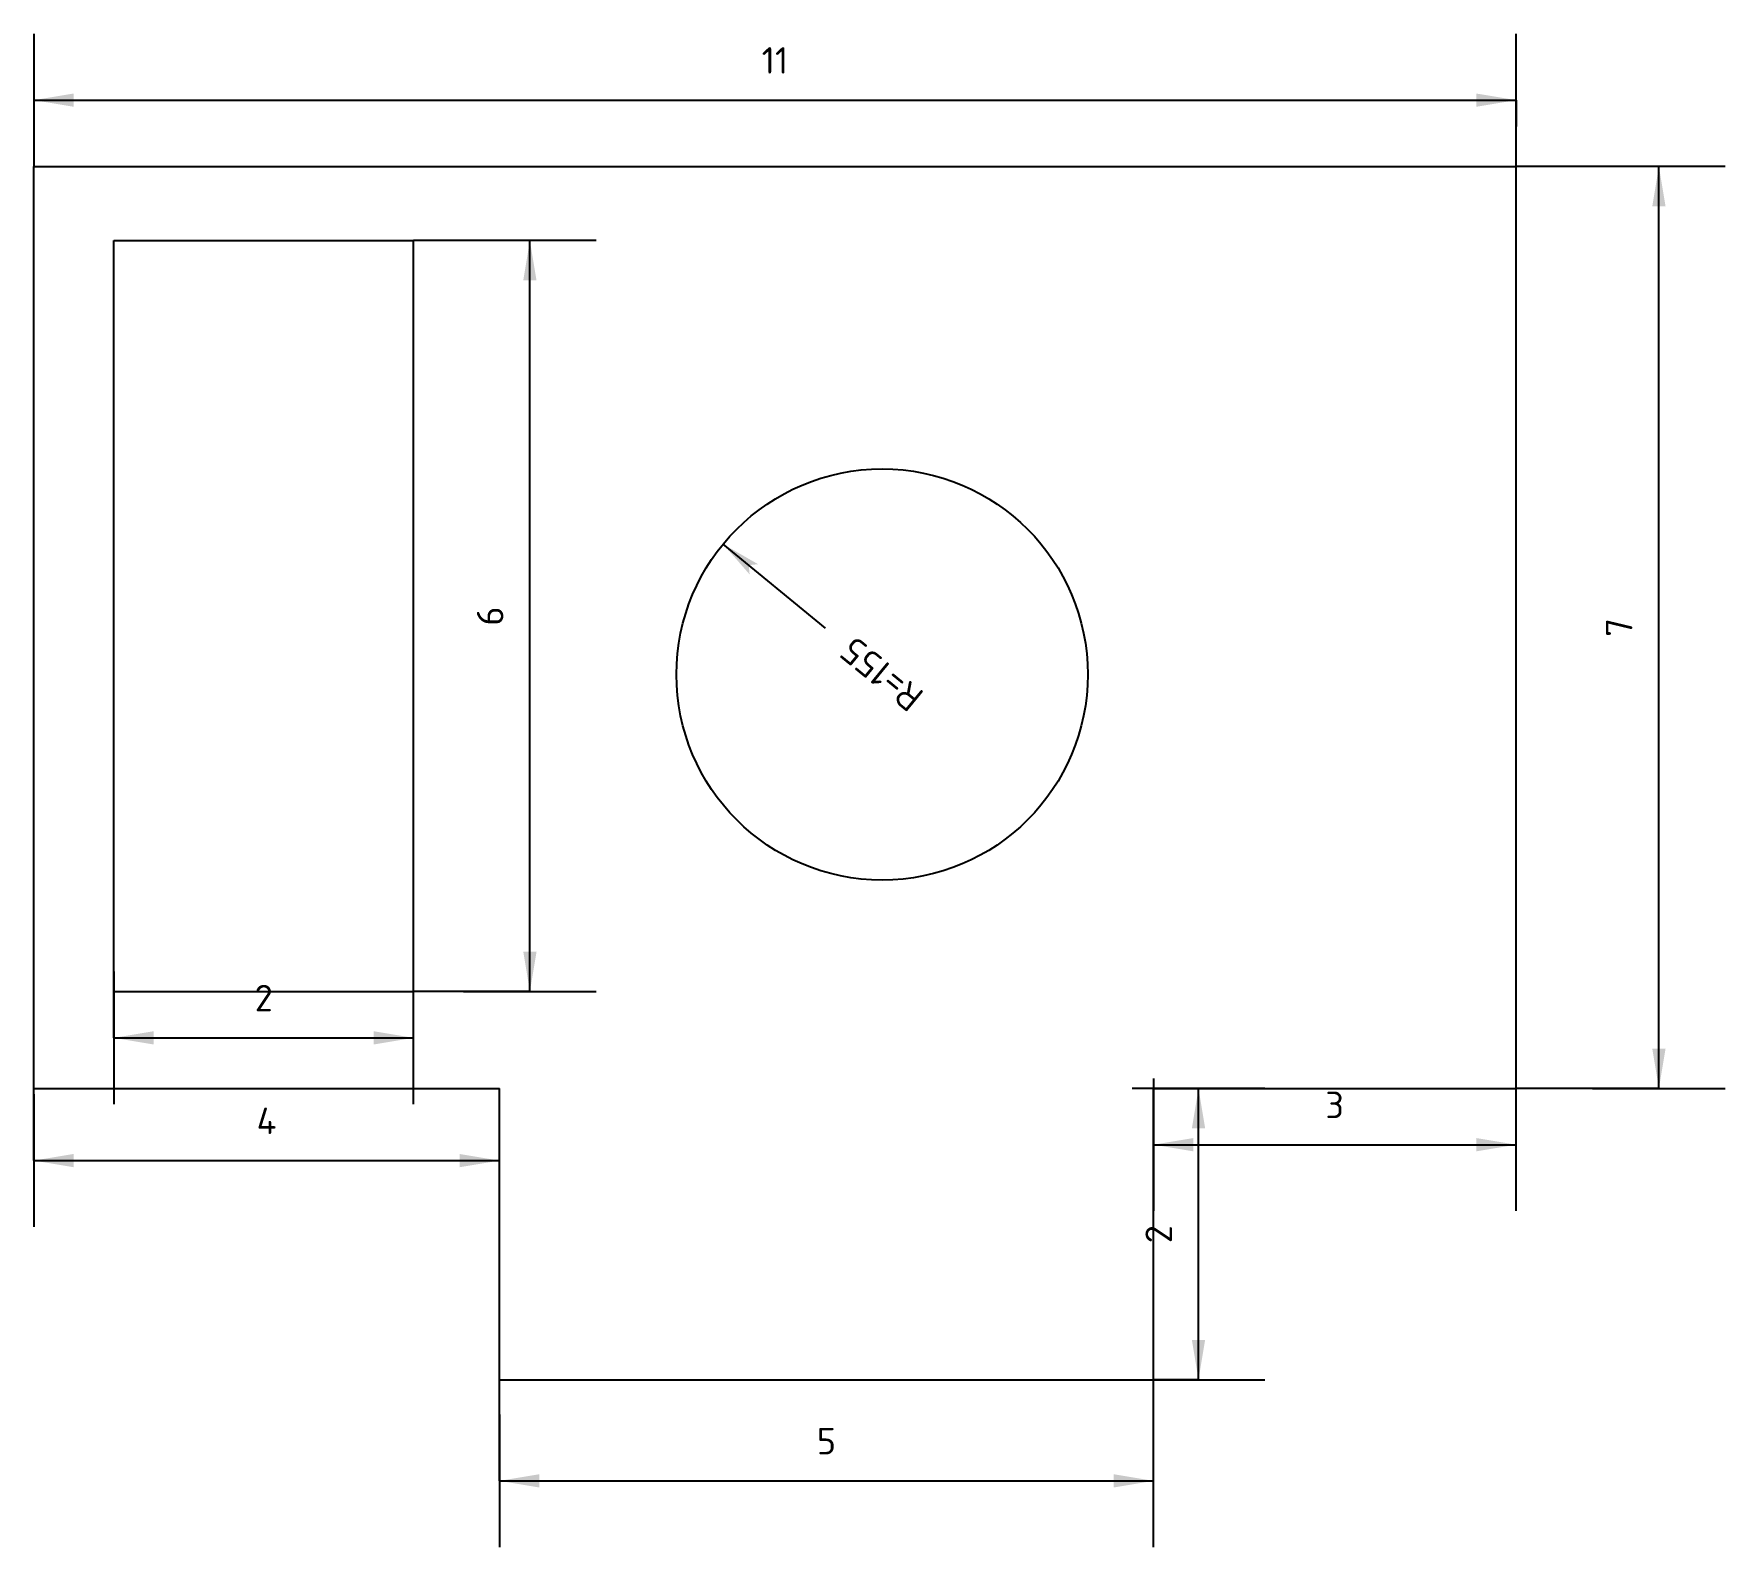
# Model space of a CAD drawing. Extents: x 0 to 12.8, y -1.3 to 10.2.
import ezdxf
from ezdxf.enums import TextEntityAlignment as Align

# ---------------------------------------------------------------- set-up
doc = ezdxf.new("R2010")
doc.units = 0
doc.layers.add('DIMENSIONS', color=1, linetype='CONTINUOUS')
doc.styles.add('ISOCPEUR', font='isocpeur.ttf')

# ---------------------------------------------------------------- blocks, each defined once
blk = doc.blocks.new('DIMTICK_ARROW')
at = {"color": 5}
blk.add_line((0, 0.5), (0, -0.5), dxfattribs=at)
at = {"color": 7}
blk.add_solid([(0, 0), (0.3, 0.05), (0.3, -0.05)], dxfattribs=at)
blk = doc.blocks.new('DIMTICK_RADIUS')
at = {"color": 7}
blk.add_solid([(0, 0), (0.3, 0.05), (0.3, -0.05), (0.25, 0)], dxfattribs=at)

msp = doc.modelspace()

# ---------------------------------------------------------------- linework, layer by layer
at = {"color": 3}
for p, q in [((0, 9.153), (11.178, 9.153)), ((0, 2.197), (0, 9.153)), ((0, 2.197), (0, 9.153)), ((0, 9.153), (11.178, 9.153)), ((11.178, 2.197), (11.178, 9.153)), ((11.178, 2.197), (11.178, 9.153)), ((0.603, 8.593), (2.864, 8.593)), ((0.603, 2.929), (0.603, 8.593)), ((0.603, 2.929), (0.603, 8.593)), ((0.603, 8.593), (2.864, 8.593)), ((2.864, 2.929), (2.864, 8.593)), ((2.864, 2.929), (2.864, 8.593)), ((0.603, 2.929), (2.864, 2.929)), ((0.603, 2.929), (2.864, 2.929)), ((0, 2.197), (3.511, 2.197)), ((0, 2.197), (3.511, 2.197)), ((3.511, 0), (3.511, 2.197)), ((3.511, 0), (3.511, 2.197)), ((8.443, 2.197), (11.178, 2.197)), ((8.443, 0), (8.443, 2.197)), ((8.443, 0), (8.443, 2.197)), ((8.443, 2.197), (11.178, 2.197)), ((3.511, 0), (8.443, 0)), ((3.511, 0), (8.443, 0))]:
    msp.add_line(p, q, dxfattribs=at)
msp.add_circle((6.397, 5.32), 1.551, dxfattribs=at)
at = {"layer": 'DIMENSIONS', "color": 7}
for p, q in [((0, 9.653), (11.178, 9.653)), ((0, 9.653), (11.178, 9.653)), ((0, 9.653), (11.178, 9.653)), ((0, 9.653), (11.178, 9.653)), ((0, 9.653), (11.178, 9.653)), ((0, 9.653), (11.178, 9.653)), ((0, 9.653), (11.178, 9.653)), ((0, 9.653), (11.178, 9.653)), ((0, 9.653), (11.178, 9.653)), ((0, 9.653), (11.178, 9.653)), ((0, 9.653), (11.178, 9.653)), ((0, 9.653), (11.178, 9.653)), ((0, 9.653), (11.178, 9.653)), ((0, 9.653), (11.178, 9.653)), ((0, 9.653), (11.178, 9.653)), ((0, 9.653), (11.178, 9.653)), ((0, 9.653), (11.178, 9.653)), ((0, 9.653), (11.178, 9.653)), ((0, 9.653), (11.178, 9.653)), ((0, 9.653), (11.178, 9.653)), ((12.255, 2.197), (12.255, 9.153)), ((12.255, 2.197), (12.255, 9.153)), ((12.255, 2.197), (12.255, 9.153)), ((12.255, 2.197), (12.255, 9.153)), ((12.255, 2.197), (12.255, 9.153)), ((12.255, 2.197), (12.255, 9.153)), ((12.255, 2.197), (12.255, 9.153)), ((12.255, 2.197), (12.255, 9.153)), ((12.255, 2.197), (12.255, 9.153)), ((12.255, 2.197), (12.255, 9.153)), ((12.255, 2.197), (12.255, 9.153)), ((12.255, 2.197), (12.255, 9.153)), ((12.255, 2.197), (12.255, 9.153)), ((12.255, 2.197), (12.255, 9.153)), ((12.255, 2.197), (12.255, 9.153)), ((3.741, 2.929), (3.741, 8.593)), ((3.741, 2.929), (3.741, 8.593)), ((3.741, 2.929), (3.741, 8.593)), ((3.741, 2.929), (3.741, 8.593)), ((3.741, 2.929), (3.741, 8.593)), ((3.741, 2.929), (3.741, 8.593)), ((3.741, 2.929), (3.741, 8.593)), ((3.741, 2.929), (3.741, 8.593)), ((3.741, 2.929), (3.741, 8.593)), ((3.741, 2.929), (3.741, 8.593)), ((3.741, 2.929), (3.741, 8.593)), ((3.741, 2.929), (3.741, 8.593)), ((3.741, 2.929), (3.741, 8.593)), ((3.741, 2.929), (3.741, 8.593)), ((3.741, 2.929), (3.741, 8.593)), ((3.741, 2.929), (3.741, 8.593)), ((3.741, 2.929), (3.741, 8.593)), ((5.971, 5.669), (5.198, 6.304)), ((0.603, 2.579), (2.864, 2.579)), ((0.603, 2.579), (2.864, 2.579)), ((0.603, 2.579), (2.864, 2.579)), ((0.603, 2.579), (2.864, 2.579)), ((0.603, 2.579), (2.864, 2.579)), ((0.603, 2.579), (2.864, 2.579)), ((0.603, 2.579), (2.864, 2.579)), ((0.603, 2.579), (2.864, 2.579)), ((0.603, 2.579), (2.864, 2.579)), ((0.603, 2.579), (2.864, 2.579)), ((0.603, 2.579), (2.864, 2.579)), ((0.603, 2.579), (2.864, 2.579)), ((0.603, 2.579), (2.864, 2.579)), ((0.603, 2.579), (2.864, 2.579)), ((0.603, 2.579), (2.864, 2.579)), ((0.603, 2.579), (2.864, 2.579)), ((0.603, 2.579), (2.864, 2.579)), ((0.603, 2.579), (2.864, 2.579)), ((0.603, 2.579), (2.864, 2.579)), ((0.603, 2.579), (2.864, 2.579)), ((0.603, 2.579), (2.864, 2.579)), ((0.603, 2.579), (2.864, 2.579)), ((0.603, 2.579), (2.864, 2.579)), ((0.603, 2.579), (2.864, 2.579)), ((0.603, 2.579), (2.864, 2.579)), ((8.783, 0), (8.783, 2.197)), ((8.783, 0), (8.783, 2.197)), ((8.783, 0), (8.783, 2.197)), ((8.783, 0), (8.783, 2.197)), ((8.783, 0), (8.783, 2.197)), ((8.783, 0), (8.783, 2.197)), ((8.783, 0), (8.783, 2.197)), ((8.783, 0), (8.783, 2.197)), ((8.783, 0), (8.783, 2.197)), ((8.783, 0), (8.783, 2.197)), ((8.783, 0), (8.783, 2.197)), ((8.783, 0), (8.783, 2.197)), ((8.783, 0), (8.783, 2.197)), ((8.783, 0), (8.783, 2.197)), ((8.783, 0), (8.783, 2.197)), ((8.783, 0), (8.783, 2.197)), ((8.783, 0), (8.783, 2.197)), ((8.783, 0), (8.783, 2.197)), ((8.783, 0), (8.783, 2.197)), ((8.443, 1.773), (11.178, 1.773)), ((8.443, 1.773), (11.178, 1.773)), ((8.443, 1.773), (11.178, 1.773)), ((8.443, 1.773), (11.178, 1.773)), ((8.443, 1.773), (11.178, 1.773)), ((8.443, 1.773), (11.178, 1.773)), ((8.443, 1.773), (11.178, 1.773)), ((8.443, 1.773), (11.178, 1.773)), ((8.443, 1.773), (11.178, 1.773)), ((8.443, 1.773), (11.178, 1.773)), ((8.443, 1.773), (11.178, 1.773)), ((8.443, 1.773), (11.178, 1.773)), ((8.443, 1.773), (11.178, 1.773)), ((8.443, 1.773), (11.178, 1.773)), ((8.443, 1.773), (11.178, 1.773)), ((8.443, 1.773), (11.178, 1.773)), ((8.443, 1.773), (11.178, 1.773)), ((8.443, 1.773), (11.178, 1.773)), ((8.443, 1.773), (11.178, 1.773)), ((8.443, 1.773), (11.178, 1.773)), ((8.443, 1.773), (11.178, 1.773)), ((8.443, 1.773), (11.178, 1.773)), ((8.443, 1.773), (11.178, 1.773)), ((0, 1.653), (3.511, 1.653)), ((0, 1.653), (3.511, 1.653)), ((0, 1.653), (3.511, 1.653)), ((0, 1.653), (3.511, 1.653)), ((0, 1.653), (3.511, 1.653)), ((0, 1.653), (3.511, 1.653)), ((0, 1.653), (3.511, 1.653)), ((0, 1.653), (3.511, 1.653)), ((0, 1.653), (3.511, 1.653)), ((0, 1.653), (3.511, 1.653)), ((0, 1.653), (3.511, 1.653)), ((0, 1.653), (3.511, 1.653)), ((0, 1.653), (3.511, 1.653)), ((0, 1.653), (3.511, 1.653)), ((0, 1.653), (3.511, 1.653)), ((0, 1.653), (3.511, 1.653)), ((0, 1.653), (3.511, 1.653)), ((0, 1.653), (3.511, 1.653)), ((0, 1.653), (3.511, 1.653)), ((0, 1.653), (3.511, 1.653)), ((0, 1.653), (3.511, 1.653)), ((0, 1.653), (3.511, 1.653)), ((3.511, -0.763), (8.443, -0.763)), ((3.511, -0.763), (8.443, -0.763)), ((3.511, -0.763), (8.443, -0.763)), ((3.511, -0.763), (8.443, -0.763)), ((3.511, -0.763), (8.443, -0.763)), ((3.511, -0.763), (8.443, -0.763)), ((3.511, -0.763), (8.443, -0.763)), ((3.511, -0.763), (8.443, -0.763)), ((3.511, -0.763), (8.443, -0.763)), ((3.511, -0.763), (8.443, -0.763)), ((3.511, -0.763), (8.443, -0.763)), ((3.511, -0.763), (8.443, -0.763)), ((3.511, -0.763), (8.443, -0.763)), ((3.511, -0.763), (8.443, -0.763)), ((3.511, -0.763), (8.443, -0.763)), ((3.511, -0.763), (8.443, -0.763)), ((3.511, -0.763), (8.443, -0.763)), ((3.511, -0.763), (8.443, -0.763)), ((3.511, -0.763), (8.443, -0.763)), ((3.511, -0.763), (8.443, -0.763)), ((3.511, -0.763), (8.443, -0.763))]:
    msp.add_line(p, q, dxfattribs=at)
at = {"layer": 'DIMENSIONS', "color": 5}
for p, q in [((0, 9.653), (0, 9.453)), ((0, 9.653), (0, 9.453)), ((0, 9.653), (0, 9.453)), ((0, 9.653), (0, 9.453)), ((0, 9.653), (0, 9.453)), ((0, 9.653), (0, 9.453)), ((0, 9.653), (0, 9.453)), ((0, 9.653), (0, 9.453)), ((0, 9.653), (0, 9.453)), ((0, 9.653), (0, 9.453)), ((0, 9.653), (0, 9.453)), ((0, 9.653), (0, 9.453)), ((0, 9.653), (0, 9.453)), ((0, 9.653), (0, 9.453)), ((0, 9.653), (0, 9.453)), ((0, 9.653), (0, 9.453)), ((0, 9.653), (0, 9.453)), ((0, 9.653), (0, 9.453)), ((0, 9.653), (0, 9.453)), ((0, 9.653), (0, 9.453)), ((11.178, 9.653), (11.178, 9.453)), ((11.178, 9.653), (11.178, 9.453)), ((11.178, 9.653), (11.178, 9.453)), ((11.178, 9.653), (11.178, 9.453)), ((11.178, 9.653), (11.178, 9.453)), ((11.178, 9.653), (11.178, 9.453)), ((11.178, 9.653), (11.178, 9.453)), ((11.178, 9.653), (11.178, 9.453)), ((11.178, 9.653), (11.178, 9.453)), ((11.178, 9.653), (11.178, 9.453)), ((11.178, 9.653), (11.178, 9.453)), ((11.178, 9.653), (11.178, 9.453)), ((11.178, 9.653), (11.178, 9.453)), ((11.178, 9.653), (11.178, 9.453)), ((11.178, 9.653), (11.178, 9.453)), ((11.178, 9.653), (11.178, 9.453)), ((11.178, 9.653), (11.178, 9.453)), ((11.178, 9.653), (11.178, 9.453)), ((11.178, 9.653), (11.178, 9.453)), ((11.178, 9.653), (11.178, 9.453)), ((12.255, 9.153), (11.178, 9.153)), ((12.255, 9.153), (11.178, 9.153)), ((12.255, 9.153), (11.178, 9.153)), ((12.255, 9.153), (11.178, 9.153)), ((12.255, 9.153), (11.178, 9.153)), ((12.255, 9.153), (11.178, 9.153)), ((12.255, 9.153), (11.178, 9.153)), ((12.255, 9.153), (11.178, 9.153)), ((12.255, 9.153), (11.178, 9.153)), ((12.255, 9.153), (11.178, 9.153)), ((12.255, 9.153), (11.178, 9.153)), ((12.255, 9.153), (11.178, 9.153)), ((12.255, 9.153), (11.178, 9.153)), ((12.255, 9.153), (11.178, 9.153)), ((12.255, 9.153), (11.178, 9.153)), ((3.741, 8.593), (2.864, 8.593)), ((3.741, 8.593), (2.864, 8.593)), ((3.741, 8.593), (2.864, 8.593)), ((3.741, 8.593), (2.864, 8.593)), ((3.741, 8.593), (2.864, 8.593)), ((3.741, 8.593), (2.864, 8.593)), ((3.741, 8.593), (2.864, 8.593)), ((3.741, 8.593), (2.864, 8.593)), ((3.741, 8.593), (2.864, 8.593)), ((3.741, 8.593), (2.864, 8.593)), ((3.741, 8.593), (2.864, 8.593)), ((3.741, 8.593), (2.864, 8.593)), ((3.741, 8.593), (2.864, 8.593)), ((3.741, 8.593), (2.864, 8.593)), ((3.741, 8.593), (2.864, 8.593)), ((3.741, 8.593), (2.864, 8.593)), ((3.741, 8.593), (2.864, 8.593)), ((0.603, 2.579), (0.603, 2.929)), ((0.603, 2.579), (0.603, 2.929)), ((0.603, 2.579), (0.603, 2.929)), ((0.603, 2.579), (0.603, 2.929)), ((0.603, 2.579), (0.603, 2.929)), ((0.603, 2.579), (0.603, 2.929)), ((0.603, 2.579), (0.603, 2.929)), ((0.603, 2.579), (0.603, 2.929)), ((0.603, 2.579), (0.603, 2.929)), ((0.603, 2.579), (0.603, 2.929)), ((0.603, 2.579), (0.603, 2.929)), ((0.603, 2.579), (0.603, 2.929)), ((0.603, 2.579), (0.603, 2.929)), ((0.603, 2.579), (0.603, 2.929)), ((0.603, 2.579), (0.603, 2.929)), ((0.603, 2.579), (0.603, 2.929)), ((0.603, 2.579), (0.603, 2.929)), ((0.603, 2.579), (0.603, 2.929)), ((0.603, 2.579), (0.603, 2.929)), ((0.603, 2.579), (0.603, 2.929)), ((0.603, 2.579), (0.603, 2.929)), ((0.603, 2.579), (0.603, 2.929)), ((0.603, 2.579), (0.603, 2.929)), ((0.603, 2.579), (0.603, 2.929)), ((0.603, 2.579), (0.603, 2.929)), ((2.864, 2.579), (2.864, 2.929)), ((2.864, 2.579), (2.864, 2.929)), ((2.864, 2.579), (2.864, 2.929)), ((2.864, 2.579), (2.864, 2.929)), ((2.864, 2.579), (2.864, 2.929)), ((2.864, 2.579), (2.864, 2.929)), ((2.864, 2.579), (2.864, 2.929)), ((2.864, 2.579), (2.864, 2.929)), ((2.864, 2.579), (2.864, 2.929)), ((2.864, 2.579), (2.864, 2.929)), ((2.864, 2.579), (2.864, 2.929)), ((2.864, 2.579), (2.864, 2.929)), ((2.864, 2.579), (2.864, 2.929)), ((2.864, 2.579), (2.864, 2.929)), ((2.864, 2.579), (2.864, 2.929)), ((2.864, 2.579), (2.864, 2.929)), ((2.864, 2.579), (2.864, 2.929)), ((2.864, 2.579), (2.864, 2.929)), ((2.864, 2.579), (2.864, 2.929)), ((2.864, 2.579), (2.864, 2.929)), ((2.864, 2.579), (2.864, 2.929)), ((2.864, 2.579), (2.864, 2.929)), ((2.864, 2.579), (2.864, 2.929)), ((2.864, 2.579), (2.864, 2.929)), ((2.864, 2.579), (2.864, 2.929)), ((3.741, 2.929), (2.864, 2.929)), ((3.741, 2.929), (2.864, 2.929)), ((3.741, 2.929), (2.864, 2.929)), ((3.741, 2.929), (2.864, 2.929)), ((3.741, 2.929), (2.864, 2.929)), ((3.741, 2.929), (2.864, 2.929)), ((3.741, 2.929), (2.864, 2.929)), ((3.741, 2.929), (2.864, 2.929)), ((3.741, 2.929), (2.864, 2.929)), ((3.741, 2.929), (2.864, 2.929)), ((3.741, 2.929), (2.864, 2.929)), ((3.741, 2.929), (2.864, 2.929)), ((3.741, 2.929), (2.864, 2.929)), ((3.741, 2.929), (2.864, 2.929)), ((3.741, 2.929), (2.864, 2.929)), ((3.741, 2.929), (2.864, 2.929)), ((3.741, 2.929), (2.864, 2.929)), ((0, 1.653), (0, 2.197)), ((0, 1.653), (0, 2.197)), ((0, 1.653), (0, 2.197)), ((0, 1.653), (0, 2.197)), ((0, 1.653), (0, 2.197)), ((0, 1.653), (0, 2.197)), ((0, 1.653), (0, 2.197)), ((0, 1.653), (0, 2.197)), ((0, 1.653), (0, 2.197)), ((0, 1.653), (0, 2.197)), ((0, 1.653), (0, 2.197)), ((0, 1.653), (0, 2.197)), ((0, 1.653), (0, 2.197)), ((0, 1.653), (0, 2.197)), ((0, 1.653), (0, 2.197)), ((0, 1.653), (0, 2.197)), ((0, 1.653), (0, 2.197)), ((0, 1.653), (0, 2.197)), ((0, 1.653), (0, 2.197)), ((0, 1.653), (0, 2.197)), ((0, 1.653), (0, 2.197)), ((0, 1.653), (0, 2.197)), ((3.511, 1.653), (3.511, 2.197)), ((3.511, 1.653), (3.511, 2.197)), ((3.511, 1.653), (3.511, 2.197)), ((3.511, 1.653), (3.511, 2.197)), ((3.511, 1.653), (3.511, 2.197)), ((3.511, 1.653), (3.511, 2.197)), ((3.511, 1.653), (3.511, 2.197)), ((3.511, 1.653), (3.511, 2.197)), ((3.511, 1.653), (3.511, 2.197)), ((3.511, 1.653), (3.511, 2.197)), ((3.511, 1.653), (3.511, 2.197)), ((3.511, 1.653), (3.511, 2.197)), ((3.511, 1.653), (3.511, 2.197)), ((3.511, 1.653), (3.511, 2.197)), ((3.511, 1.653), (3.511, 2.197)), ((3.511, 1.653), (3.511, 2.197)), ((3.511, 1.653), (3.511, 2.197)), ((3.511, 1.653), (3.511, 2.197)), ((3.511, 1.653), (3.511, 2.197)), ((3.511, 1.653), (3.511, 2.197)), ((3.511, 1.653), (3.511, 2.197)), ((3.511, 1.653), (3.511, 2.197)), ((8.443, 1.773), (8.443, 2.197)), ((8.443, 1.773), (8.443, 2.197)), ((8.443, 1.773), (8.443, 2.197)), ((8.443, 1.773), (8.443, 2.197)), ((8.443, 1.773), (8.443, 2.197)), ((8.443, 1.773), (8.443, 2.197)), ((8.443, 1.773), (8.443, 2.197)), ((8.443, 1.773), (8.443, 2.197)), ((8.443, 1.773), (8.443, 2.197)), ((8.443, 1.773), (8.443, 2.197)), ((8.443, 1.773), (8.443, 2.197)), ((8.443, 1.773), (8.443, 2.197)), ((8.443, 1.773), (8.443, 2.197)), ((8.443, 1.773), (8.443, 2.197)), ((8.443, 1.773), (8.443, 2.197)), ((8.443, 1.773), (8.443, 2.197)), ((8.443, 1.773), (8.443, 2.197)), ((8.443, 1.773), (8.443, 2.197)), ((8.443, 1.773), (8.443, 2.197)), ((8.443, 1.773), (8.443, 2.197)), ((8.443, 1.773), (8.443, 2.197)), ((8.443, 1.773), (8.443, 2.197)), ((8.443, 1.773), (8.443, 2.197)), ((8.783, 2.197), (8.443, 2.197)), ((8.783, 2.197), (8.443, 2.197)), ((8.783, 2.197), (8.443, 2.197)), ((8.783, 2.197), (8.443, 2.197)), ((8.783, 2.197), (8.443, 2.197)), ((8.783, 2.197), (8.443, 2.197)), ((8.783, 2.197), (8.443, 2.197)), ((8.783, 2.197), (8.443, 2.197)), ((8.783, 2.197), (8.443, 2.197)), ((8.783, 2.197), (8.443, 2.197)), ((8.783, 2.197), (8.443, 2.197)), ((8.783, 2.197), (8.443, 2.197)), ((8.783, 2.197), (8.443, 2.197)), ((8.783, 2.197), (8.443, 2.197)), ((8.783, 2.197), (8.443, 2.197)), ((8.783, 2.197), (8.443, 2.197)), ((8.783, 2.197), (8.443, 2.197)), ((8.783, 2.197), (8.443, 2.197)), ((8.783, 2.197), (8.443, 2.197)), ((11.178, 1.773), (11.178, 2.197)), ((11.178, 1.773), (11.178, 2.197)), ((11.178, 1.773), (11.178, 2.197)), ((11.178, 1.773), (11.178, 2.197)), ((11.178, 1.773), (11.178, 2.197)), ((11.178, 1.773), (11.178, 2.197)), ((11.178, 1.773), (11.178, 2.197)), ((11.178, 1.773), (11.178, 2.197)), ((11.178, 1.773), (11.178, 2.197)), ((11.178, 1.773), (11.178, 2.197)), ((11.178, 1.773), (11.178, 2.197)), ((11.178, 1.773), (11.178, 2.197)), ((11.178, 1.773), (11.178, 2.197)), ((11.178, 1.773), (11.178, 2.197)), ((11.178, 1.773), (11.178, 2.197)), ((11.178, 1.773), (11.178, 2.197)), ((11.178, 1.773), (11.178, 2.197)), ((11.178, 1.773), (11.178, 2.197)), ((11.178, 1.773), (11.178, 2.197)), ((11.178, 1.773), (11.178, 2.197)), ((11.178, 1.773), (11.178, 2.197)), ((11.178, 1.773), (11.178, 2.197)), ((11.178, 1.773), (11.178, 2.197)), ((12.255, 2.197), (11.178, 2.197)), ((12.255, 2.197), (11.178, 2.197)), ((12.255, 2.197), (11.178, 2.197)), ((12.255, 2.197), (11.178, 2.197)), ((12.255, 2.197), (11.178, 2.197)), ((12.255, 2.197), (11.178, 2.197)), ((12.255, 2.197), (11.178, 2.197)), ((12.255, 2.197), (11.178, 2.197)), ((12.255, 2.197), (11.178, 2.197)), ((12.255, 2.197), (11.178, 2.197)), ((12.255, 2.197), (11.178, 2.197)), ((12.255, 2.197), (11.178, 2.197)), ((12.255, 2.197), (11.178, 2.197)), ((12.255, 2.197), (11.178, 2.197)), ((12.255, 2.197), (11.178, 2.197)), ((3.511, -0.763), (3.511, 0)), ((3.511, -0.763), (3.511, 0)), ((3.511, -0.763), (3.511, 0)), ((3.511, -0.763), (3.511, 0)), ((3.511, -0.763), (3.511, 0)), ((3.511, -0.763), (3.511, 0)), ((3.511, -0.763), (3.511, 0)), ((3.511, -0.763), (3.511, 0)), ((3.511, -0.763), (3.511, 0)), ((3.511, -0.763), (3.511, 0)), ((3.511, -0.763), (3.511, 0)), ((3.511, -0.763), (3.511, 0)), ((3.511, -0.763), (3.511, 0)), ((3.511, -0.763), (3.511, 0)), ((3.511, -0.763), (3.511, 0)), ((3.511, -0.763), (3.511, 0)), ((3.511, -0.763), (3.511, 0)), ((3.511, -0.763), (3.511, 0)), ((3.511, -0.763), (3.511, 0)), ((3.511, -0.763), (3.511, 0)), ((3.511, -0.763), (3.511, 0)), ((8.443, -0.763), (8.443, 0)), ((8.443, -0.763), (8.443, 0)), ((8.443, -0.763), (8.443, 0)), ((8.443, -0.763), (8.443, 0)), ((8.443, -0.763), (8.443, 0)), ((8.443, -0.763), (8.443, 0)), ((8.443, -0.763), (8.443, 0)), ((8.443, -0.763), (8.443, 0)), ((8.443, -0.763), (8.443, 0)), ((8.443, -0.763), (8.443, 0)), ((8.443, -0.763), (8.443, 0)), ((8.443, -0.763), (8.443, 0)), ((8.443, -0.763), (8.443, 0)), ((8.443, -0.763), (8.443, 0)), ((8.443, -0.763), (8.443, 0)), ((8.443, -0.763), (8.443, 0)), ((8.443, -0.763), (8.443, 0)), ((8.443, -0.763), (8.443, 0)), ((8.443, -0.763), (8.443, 0)), ((8.443, -0.763), (8.443, 0)), ((8.443, -0.763), (8.443, 0)), ((8.783, 0), (8.443, 0)), ((8.783, 0), (8.443, 0)), ((8.783, 0), (8.443, 0)), ((8.783, 0), (8.443, 0)), ((8.783, 0), (8.443, 0)), ((8.783, 0), (8.443, 0)), ((8.783, 0), (8.443, 0)), ((8.783, 0), (8.443, 0)), ((8.783, 0), (8.443, 0)), ((8.783, 0), (8.443, 0)), ((8.783, 0), (8.443, 0)), ((8.783, 0), (8.443, 0)), ((8.783, 0), (8.443, 0)), ((8.783, 0), (8.443, 0)), ((8.783, 0), (8.443, 0)), ((8.783, 0), (8.443, 0)), ((8.783, 0), (8.443, 0)), ((8.783, 0), (8.443, 0)), ((8.783, 0), (8.443, 0))]:
    msp.add_line(p, q, dxfattribs=at)

# ---------------------------------------------------------------- block references
at = {"layer": 'DIMENSIONS'}
for p in [(0, 9.653), (0, 9.653), (0, 9.653), (0, 9.653), (0, 9.653), (0, 9.653), (0, 9.653), (0, 9.653), (0, 9.653), (0, 9.653), (0, 9.653), (0, 9.653), (0, 9.653), (0, 9.653), (0, 9.653), (0, 9.653), (0, 9.653), (0, 9.653), (0, 9.653), (0, 9.653), (0.603, 2.579), (0.603, 2.579), (0.603, 2.579), (0.603, 2.579), (0.603, 2.579), (0.603, 2.579), (0.603, 2.579), (0.603, 2.579), (0.603, 2.579), (0.603, 2.579), (0.603, 2.579), (0.603, 2.579), (0.603, 2.579), (0.603, 2.579), (0.603, 2.579), (0.603, 2.579), (0.603, 2.579), (0.603, 2.579), (0.603, 2.579), (0.603, 2.579), (0.603, 2.579), (0.603, 2.579), (0.603, 2.579), (0.603, 2.579), (0.603, 2.579), (8.443, 1.773), (8.443, 1.773), (8.443, 1.773), (8.443, 1.773), (8.443, 1.773), (8.443, 1.773), (8.443, 1.773), (8.443, 1.773), (8.443, 1.773), (8.443, 1.773), (8.443, 1.773), (8.443, 1.773), (8.443, 1.773), (8.443, 1.773), (8.443, 1.773), (8.443, 1.773), (8.443, 1.773), (8.443, 1.773), (8.443, 1.773), (8.443, 1.773), (8.443, 1.773), (8.443, 1.773), (8.443, 1.773), (0, 1.653), (0, 1.653), (0, 1.653), (0, 1.653), (0, 1.653), (0, 1.653), (0, 1.653), (0, 1.653), (0, 1.653), (0, 1.653), (0, 1.653), (0, 1.653), (0, 1.653), (0, 1.653), (0, 1.653), (0, 1.653), (0, 1.653), (0, 1.653), (0, 1.653), (0, 1.653), (0, 1.653), (0, 1.653), (3.511, -0.763), (3.511, -0.763), (3.511, -0.763), (3.511, -0.763), (3.511, -0.763), (3.511, -0.763), (3.511, -0.763), (3.511, -0.763), (3.511, -0.763), (3.511, -0.763), (3.511, -0.763), (3.511, -0.763), (3.511, -0.763), (3.511, -0.763), (3.511, -0.763), (3.511, -0.763), (3.511, -0.763), (3.511, -0.763), (3.511, -0.763), (3.511, -0.763), (3.511, -0.763)]:
    msp.add_blockref('DIMTICK_ARROW', p, dxfattribs=at)
for name, p, rotation in [('DIMTICK_ARROW', (11.178, 9.653), 180), ('DIMTICK_ARROW', (11.178, 9.653), 180), ('DIMTICK_ARROW', (11.178, 9.653), 180), ('DIMTICK_ARROW', (11.178, 9.653), 180), ('DIMTICK_ARROW', (11.178, 9.653), 180), ('DIMTICK_ARROW', (11.178, 9.653), 180), ('DIMTICK_ARROW', (11.178, 9.653), 180), ('DIMTICK_ARROW', (11.178, 9.653), 180), ('DIMTICK_ARROW', (11.178, 9.653), 180), ('DIMTICK_ARROW', (11.178, 9.653), 180), ('DIMTICK_ARROW', (11.178, 9.653), 180), ('DIMTICK_ARROW', (11.178, 9.653), 180), ('DIMTICK_ARROW', (11.178, 9.653), 180), ('DIMTICK_ARROW', (11.178, 9.653), 180), ('DIMTICK_ARROW', (11.178, 9.653), 180), ('DIMTICK_ARROW', (11.178, 9.653), 180), ('DIMTICK_ARROW', (11.178, 9.653), 180), ('DIMTICK_ARROW', (11.178, 9.653), 180), ('DIMTICK_ARROW', (11.178, 9.653), 180), ('DIMTICK_ARROW', (11.178, 9.653), 180), ('DIMTICK_ARROW', (12.255, 9.153), 270), ('DIMTICK_ARROW', (12.255, 9.153), 270), ('DIMTICK_ARROW', (12.255, 9.153), 270), ('DIMTICK_ARROW', (12.255, 9.153), 270), ('DIMTICK_ARROW', (12.255, 9.153), 270), ('DIMTICK_ARROW', (12.255, 9.153), 270), ('DIMTICK_ARROW', (12.255, 9.153), 270), ('DIMTICK_ARROW', (12.255, 9.153), 270), ('DIMTICK_ARROW', (12.255, 9.153), 270), ('DIMTICK_ARROW', (12.255, 9.153), 270), ('DIMTICK_ARROW', (12.255, 9.153), 270), ('DIMTICK_ARROW', (12.255, 9.153), 270), ('DIMTICK_ARROW', (12.255, 9.153), 270), ('DIMTICK_ARROW', (12.255, 9.153), 270), ('DIMTICK_ARROW', (12.255, 9.153), 270), ('DIMTICK_ARROW', (3.741, 8.593), 270), ('DIMTICK_ARROW', (3.741, 8.593), 270), ('DIMTICK_ARROW', (3.741, 8.593), 270), ('DIMTICK_ARROW', (3.741, 8.593), 270), ('DIMTICK_ARROW', (3.741, 8.593), 270), ('DIMTICK_ARROW', (3.741, 8.593), 270), ('DIMTICK_ARROW', (3.741, 8.593), 270), ('DIMTICK_ARROW', (3.741, 8.593), 270), ('DIMTICK_ARROW', (3.741, 8.593), 270), ('DIMTICK_ARROW', (3.741, 8.593), 270), ('DIMTICK_ARROW', (3.741, 8.593), 270), ('DIMTICK_ARROW', (3.741, 8.593), 270), ('DIMTICK_ARROW', (3.741, 8.593), 270), ('DIMTICK_ARROW', (3.741, 8.593), 270), ('DIMTICK_ARROW', (3.741, 8.593), 270), ('DIMTICK_ARROW', (3.741, 8.593), 270), ('DIMTICK_ARROW', (3.741, 8.593), 270), ('DIMTICK_RADIUS', (5.198, 6.304), 320.60279062935547), ('DIMTICK_ARROW', (3.741, 2.929), 90), ('DIMTICK_ARROW', (3.741, 2.929), 90), ('DIMTICK_ARROW', (3.741, 2.929), 90), ('DIMTICK_ARROW', (3.741, 2.929), 90), ('DIMTICK_ARROW', (3.741, 2.929), 90), ('DIMTICK_ARROW', (3.741, 2.929), 90), ('DIMTICK_ARROW', (3.741, 2.929), 90), ('DIMTICK_ARROW', (3.741, 2.929), 90), ('DIMTICK_ARROW', (3.741, 2.929), 90), ('DIMTICK_ARROW', (3.741, 2.929), 90), ('DIMTICK_ARROW', (3.741, 2.929), 90), ('DIMTICK_ARROW', (3.741, 2.929), 90), ('DIMTICK_ARROW', (3.741, 2.929), 90), ('DIMTICK_ARROW', (3.741, 2.929), 90), ('DIMTICK_ARROW', (3.741, 2.929), 90), ('DIMTICK_ARROW', (3.741, 2.929), 90), ('DIMTICK_ARROW', (3.741, 2.929), 90), ('DIMTICK_ARROW', (2.864, 2.579), 180), ('DIMTICK_ARROW', (2.864, 2.579), 180), ('DIMTICK_ARROW', (2.864, 2.579), 180), ('DIMTICK_ARROW', (2.864, 2.579), 180), ('DIMTICK_ARROW', (2.864, 2.579), 180), ('DIMTICK_ARROW', (2.864, 2.579), 180), ('DIMTICK_ARROW', (2.864, 2.579), 180), ('DIMTICK_ARROW', (2.864, 2.579), 180), ('DIMTICK_ARROW', (2.864, 2.579), 180), ('DIMTICK_ARROW', (2.864, 2.579), 180), ('DIMTICK_ARROW', (2.864, 2.579), 180), ('DIMTICK_ARROW', (2.864, 2.579), 180), ('DIMTICK_ARROW', (2.864, 2.579), 180), ('DIMTICK_ARROW', (2.864, 2.579), 180), ('DIMTICK_ARROW', (2.864, 2.579), 180), ('DIMTICK_ARROW', (2.864, 2.579), 180), ('DIMTICK_ARROW', (2.864, 2.579), 180), ('DIMTICK_ARROW', (2.864, 2.579), 180), ('DIMTICK_ARROW', (2.864, 2.579), 180), ('DIMTICK_ARROW', (2.864, 2.579), 180), ('DIMTICK_ARROW', (2.864, 2.579), 180), ('DIMTICK_ARROW', (2.864, 2.579), 180), ('DIMTICK_ARROW', (2.864, 2.579), 180), ('DIMTICK_ARROW', (2.864, 2.579), 180), ('DIMTICK_ARROW', (2.864, 2.579), 180), ('DIMTICK_ARROW', (12.255, 2.197), 90), ('DIMTICK_ARROW', (12.255, 2.197), 90), ('DIMTICK_ARROW', (12.255, 2.197), 90), ('DIMTICK_ARROW', (12.255, 2.197), 90), ('DIMTICK_ARROW', (12.255, 2.197), 90), ('DIMTICK_ARROW', (12.255, 2.197), 90), ('DIMTICK_ARROW', (12.255, 2.197), 90), ('DIMTICK_ARROW', (12.255, 2.197), 90), ('DIMTICK_ARROW', (12.255, 2.197), 90), ('DIMTICK_ARROW', (12.255, 2.197), 90), ('DIMTICK_ARROW', (12.255, 2.197), 90), ('DIMTICK_ARROW', (12.255, 2.197), 90), ('DIMTICK_ARROW', (12.255, 2.197), 90), ('DIMTICK_ARROW', (12.255, 2.197), 90), ('DIMTICK_ARROW', (12.255, 2.197), 90), ('DIMTICK_ARROW', (8.783, 2.197), 270), ('DIMTICK_ARROW', (8.783, 2.197), 270), ('DIMTICK_ARROW', (8.783, 2.197), 270), ('DIMTICK_ARROW', (8.783, 2.197), 270), ('DIMTICK_ARROW', (8.783, 2.197), 270), ('DIMTICK_ARROW', (8.783, 2.197), 270), ('DIMTICK_ARROW', (8.783, 2.197), 270), ('DIMTICK_ARROW', (8.783, 2.197), 270), ('DIMTICK_ARROW', (8.783, 2.197), 270), ('DIMTICK_ARROW', (8.783, 2.197), 270), ('DIMTICK_ARROW', (8.783, 2.197), 270), ('DIMTICK_ARROW', (8.783, 2.197), 270), ('DIMTICK_ARROW', (8.783, 2.197), 270), ('DIMTICK_ARROW', (8.783, 2.197), 270), ('DIMTICK_ARROW', (8.783, 2.197), 270), ('DIMTICK_ARROW', (8.783, 2.197), 270), ('DIMTICK_ARROW', (8.783, 2.197), 270), ('DIMTICK_ARROW', (8.783, 2.197), 270), ('DIMTICK_ARROW', (8.783, 2.197), 270), ('DIMTICK_ARROW', (11.178, 1.773), 180), ('DIMTICK_ARROW', (11.178, 1.773), 180), ('DIMTICK_ARROW', (11.178, 1.773), 180), ('DIMTICK_ARROW', (11.178, 1.773), 180), ('DIMTICK_ARROW', (11.178, 1.773), 180), ('DIMTICK_ARROW', (11.178, 1.773), 180), ('DIMTICK_ARROW', (11.178, 1.773), 180), ('DIMTICK_ARROW', (11.178, 1.773), 180), ('DIMTICK_ARROW', (11.178, 1.773), 180), ('DIMTICK_ARROW', (11.178, 1.773), 180), ('DIMTICK_ARROW', (11.178, 1.773), 180), ('DIMTICK_ARROW', (11.178, 1.773), 180), ('DIMTICK_ARROW', (11.178, 1.773), 180), ('DIMTICK_ARROW', (11.178, 1.773), 180), ('DIMTICK_ARROW', (11.178, 1.773), 180), ('DIMTICK_ARROW', (11.178, 1.773), 180), ('DIMTICK_ARROW', (11.178, 1.773), 180), ('DIMTICK_ARROW', (11.178, 1.773), 180), ('DIMTICK_ARROW', (11.178, 1.773), 180), ('DIMTICK_ARROW', (11.178, 1.773), 180), ('DIMTICK_ARROW', (11.178, 1.773), 180), ('DIMTICK_ARROW', (11.178, 1.773), 180), ('DIMTICK_ARROW', (11.178, 1.773), 180), ('DIMTICK_ARROW', (3.511, 1.653), 180), ('DIMTICK_ARROW', (3.511, 1.653), 180), ('DIMTICK_ARROW', (3.511, 1.653), 180), ('DIMTICK_ARROW', (3.511, 1.653), 180), ('DIMTICK_ARROW', (3.511, 1.653), 180), ('DIMTICK_ARROW', (3.511, 1.653), 180), ('DIMTICK_ARROW', (3.511, 1.653), 180), ('DIMTICK_ARROW', (3.511, 1.653), 180), ('DIMTICK_ARROW', (3.511, 1.653), 180), ('DIMTICK_ARROW', (3.511, 1.653), 180), ('DIMTICK_ARROW', (3.511, 1.653), 180), ('DIMTICK_ARROW', (3.511, 1.653), 180), ('DIMTICK_ARROW', (3.511, 1.653), 180), ('DIMTICK_ARROW', (3.511, 1.653), 180), ('DIMTICK_ARROW', (3.511, 1.653), 180), ('DIMTICK_ARROW', (3.511, 1.653), 180), ('DIMTICK_ARROW', (3.511, 1.653), 180), ('DIMTICK_ARROW', (3.511, 1.653), 180), ('DIMTICK_ARROW', (3.511, 1.653), 180), ('DIMTICK_ARROW', (3.511, 1.653), 180), ('DIMTICK_ARROW', (3.511, 1.653), 180), ('DIMTICK_ARROW', (3.511, 1.653), 180), ('DIMTICK_ARROW', (8.783, 0), 90), ('DIMTICK_ARROW', (8.783, 0), 90), ('DIMTICK_ARROW', (8.783, 0), 90), ('DIMTICK_ARROW', (8.783, 0), 90), ('DIMTICK_ARROW', (8.783, 0), 90), ('DIMTICK_ARROW', (8.783, 0), 90), ('DIMTICK_ARROW', (8.783, 0), 90), ('DIMTICK_ARROW', (8.783, 0), 90), ('DIMTICK_ARROW', (8.783, 0), 90), ('DIMTICK_ARROW', (8.783, 0), 90), ('DIMTICK_ARROW', (8.783, 0), 90), ('DIMTICK_ARROW', (8.783, 0), 90), ('DIMTICK_ARROW', (8.783, 0), 90), ('DIMTICK_ARROW', (8.783, 0), 90), ('DIMTICK_ARROW', (8.783, 0), 90), ('DIMTICK_ARROW', (8.783, 0), 90), ('DIMTICK_ARROW', (8.783, 0), 90), ('DIMTICK_ARROW', (8.783, 0), 90), ('DIMTICK_ARROW', (8.783, 0), 90), ('DIMTICK_ARROW', (8.443, -0.763), 180), ('DIMTICK_ARROW', (8.443, -0.763), 180), ('DIMTICK_ARROW', (8.443, -0.763), 180), ('DIMTICK_ARROW', (8.443, -0.763), 180), ('DIMTICK_ARROW', (8.443, -0.763), 180), ('DIMTICK_ARROW', (8.443, -0.763), 180), ('DIMTICK_ARROW', (8.443, -0.763), 180), ('DIMTICK_ARROW', (8.443, -0.763), 180), ('DIMTICK_ARROW', (8.443, -0.763), 180), ('DIMTICK_ARROW', (8.443, -0.763), 180), ('DIMTICK_ARROW', (8.443, -0.763), 180), ('DIMTICK_ARROW', (8.443, -0.763), 180), ('DIMTICK_ARROW', (8.443, -0.763), 180), ('DIMTICK_ARROW', (8.443, -0.763), 180), ('DIMTICK_ARROW', (8.443, -0.763), 180), ('DIMTICK_ARROW', (8.443, -0.763), 180), ('DIMTICK_ARROW', (8.443, -0.763), 180), ('DIMTICK_ARROW', (8.443, -0.763), 180), ('DIMTICK_ARROW', (8.443, -0.763), 180), ('DIMTICK_ARROW', (8.443, -0.763), 180), ('DIMTICK_ARROW', (8.443, -0.763), 180)]:
    msp.add_blockref(name, p, dxfattribs=dict(at, rotation=rotation))

# ---------------------------------------------------------------- texts
at = {"layer": 'DIMENSIONS', "color": 7, "style": 'ISOCPEUR'}
for s, p in [('11', (5.589, 9.953)), ('11', (5.589, 9.953)), ('11', (5.589, 9.953)), ('11', (5.589, 9.953)), ('11', (5.589, 9.953)), ('11', (5.589, 9.953)), ('11', (5.589, 9.953)), ('11', (5.589, 9.953)), ('11', (5.589, 9.953)), ('11', (5.589, 9.953)), ('11', (5.589, 9.953)), ('11', (5.589, 9.953)), ('11', (5.589, 9.953)), ('11', (5.589, 9.953)), ('11', (5.589, 9.953)), ('11', (5.589, 9.953)), ('11', (5.589, 9.953)), ('11', (5.589, 9.953)), ('11', (5.589, 9.953)), ('11', (5.589, 9.953)), ('2', (1.734, 2.879)), ('2', (1.734, 2.879)), ('2', (1.734, 2.879)), ('2', (1.734, 2.879)), ('2', (1.734, 2.879)), ('2', (1.734, 2.879)), ('2', (1.734, 2.879)), ('2', (1.734, 2.879)), ('2', (1.734, 2.879)), ('2', (1.734, 2.879)), ('2', (1.734, 2.879)), ('2', (1.734, 2.879)), ('2', (1.734, 2.879)), ('2', (1.734, 2.879)), ('2', (1.734, 2.879)), ('2', (1.734, 2.879)), ('2', (1.734, 2.879)), ('2', (1.734, 2.879)), ('2', (1.734, 2.879)), ('2', (1.734, 2.879)), ('2', (1.734, 2.879)), ('2', (1.734, 2.879)), ('2', (1.734, 2.879)), ('2', (1.734, 2.879)), ('2', (1.734, 2.879)), ('3', (9.81, 2.073)), ('3', (9.81, 2.073)), ('3', (9.81, 2.073)), ('3', (9.81, 2.073)), ('3', (9.81, 2.073)), ('3', (9.81, 2.073)), ('3', (9.81, 2.073)), ('3', (9.81, 2.073)), ('3', (9.81, 2.073)), ('3', (9.81, 2.073)), ('3', (9.81, 2.073)), ('3', (9.81, 2.073)), ('3', (9.81, 2.073)), ('3', (9.81, 2.073)), ('3', (9.81, 2.073)), ('3', (9.81, 2.073)), ('3', (9.81, 2.073)), ('3', (9.81, 2.073)), ('3', (9.81, 2.073)), ('3', (9.81, 2.073)), ('3', (9.81, 2.073)), ('3', (9.81, 2.073)), ('3', (9.81, 2.073)), ('4', (1.755, 1.953)), ('4', (1.755, 1.953)), ('4', (1.755, 1.953)), ('4', (1.755, 1.953)), ('4', (1.755, 1.953)), ('4', (1.755, 1.953)), ('4', (1.755, 1.953)), ('4', (1.755, 1.953)), ('4', (1.755, 1.953)), ('4', (1.755, 1.953)), ('4', (1.755, 1.953)), ('4', (1.755, 1.953)), ('4', (1.755, 1.953)), ('4', (1.755, 1.953)), ('4', (1.755, 1.953)), ('4', (1.755, 1.953)), ('4', (1.755, 1.953)), ('4', (1.755, 1.953)), ('4', (1.755, 1.953)), ('4', (1.755, 1.953)), ('4', (1.755, 1.953)), ('4', (1.755, 1.953)), ('5', (5.977, -0.463)), ('5', (5.977, -0.463)), ('5', (5.977, -0.463)), ('5', (5.977, -0.463)), ('5', (5.977, -0.463)), ('5', (5.977, -0.463)), ('5', (5.977, -0.463)), ('5', (5.977, -0.463)), ('5', (5.977, -0.463)), ('5', (5.977, -0.463)), ('5', (5.977, -0.463)), ('5', (5.977, -0.463)), ('5', (5.977, -0.463)), ('5', (5.977, -0.463)), ('5', (5.977, -0.463)), ('5', (5.977, -0.463)), ('5', (5.977, -0.463)), ('5', (5.977, -0.463)), ('5', (5.977, -0.463)), ('5', (5.977, -0.463)), ('5', (5.977, -0.463))]:
    msp.add_text(s, height=0.2, dxfattribs=at).set_placement(p, align=Align.MIDDLE_CENTER)
for s, p in [('6', (3.441, 5.761)), ('6', (3.441, 5.761)), ('6', (3.441, 5.761)), ('6', (3.441, 5.761)), ('6', (3.441, 5.761)), ('6', (3.441, 5.761)), ('6', (3.441, 5.761)), ('6', (3.441, 5.761)), ('6', (3.441, 5.761)), ('6', (3.441, 5.761)), ('6', (3.441, 5.761)), ('6', (3.441, 5.761)), ('6', (3.441, 5.761)), ('6', (3.441, 5.761)), ('6', (3.441, 5.761)), ('6', (3.441, 5.761)), ('6', (3.441, 5.761)), ('7', (11.955, 5.675)), ('7', (11.955, 5.675)), ('7', (11.955, 5.675)), ('7', (11.955, 5.675)), ('7', (11.955, 5.675)), ('7', (11.955, 5.675)), ('7', (11.955, 5.675)), ('7', (11.955, 5.675)), ('7', (11.955, 5.675)), ('7', (11.955, 5.675)), ('7', (11.955, 5.675)), ('7', (11.955, 5.675)), ('7', (11.955, 5.675)), ('7', (11.955, 5.675)), ('7', (11.955, 5.675)), ('2', (8.483, 1.098)), ('2', (8.483, 1.098)), ('2', (8.483, 1.098)), ('2', (8.483, 1.098)), ('2', (8.483, 1.098)), ('2', (8.483, 1.098)), ('2', (8.483, 1.098)), ('2', (8.483, 1.098)), ('2', (8.483, 1.098)), ('2', (8.483, 1.098)), ('2', (8.483, 1.098)), ('2', (8.483, 1.098)), ('2', (8.483, 1.098)), ('2', (8.483, 1.098)), ('2', (8.483, 1.098)), ('2', (8.483, 1.098)), ('2', (8.483, 1.098)), ('2', (8.483, 1.098)), ('2', (8.483, 1.098))]:
    msp.add_text(s, height=0.2, rotation=90, dxfattribs=at).set_placement(p, align=Align.MIDDLE_CENTER)
msp.add_text('R=155', height=0.2, rotation=140.6028, dxfattribs=at).set_placement((6.126, 5.542), align=Align.MIDDLE_RIGHT)

doc.saveas('drawing.dxf')
